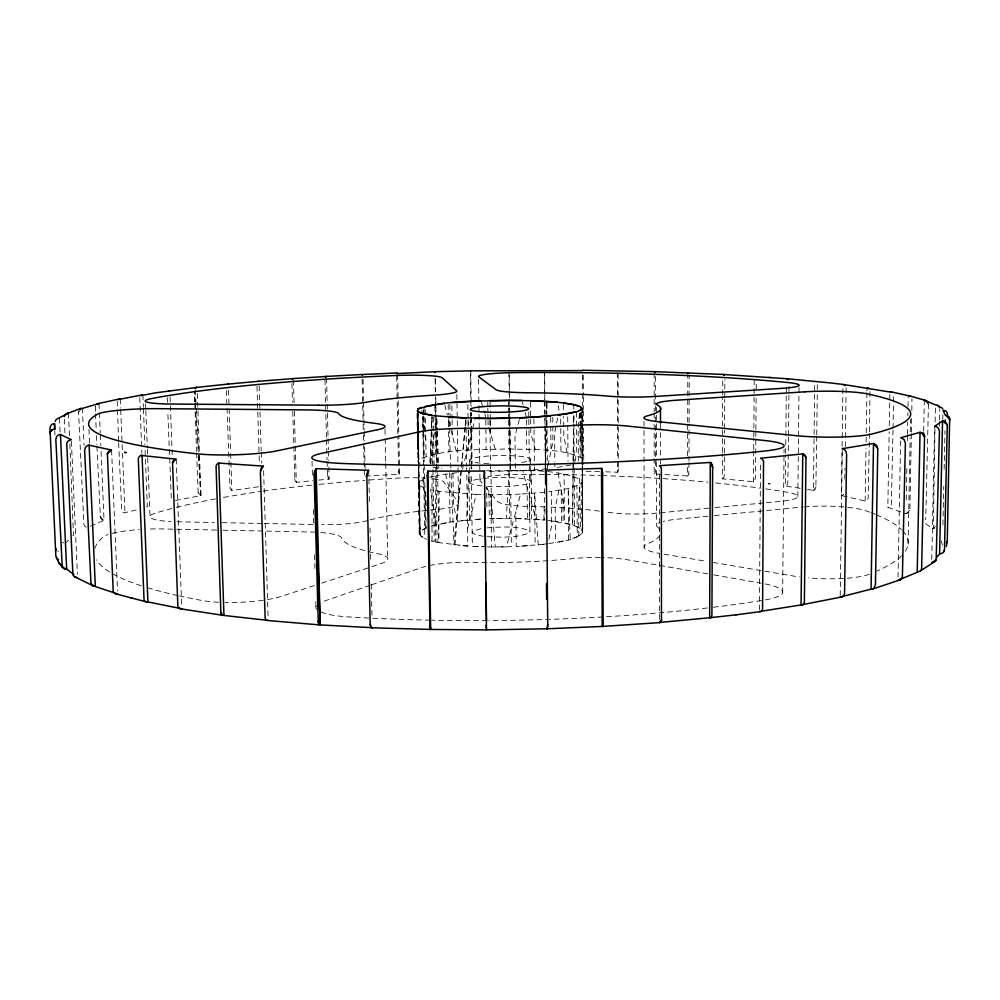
<?xml version="1.0" encoding="UTF-8"?>
<svg xmlns="http://www.w3.org/2000/svg" width="1000" height="1000" viewBox="0 0 1000 1000"><rect width="100%" height="100%" fill="white"/><g stroke="black" fill="none" stroke-linecap="round" stroke-linejoin="round"><path stroke-width="0.75" stroke-dasharray="5 3.75" d="M432 540.95L432.013 472.762M432.013 463.462L432.025 432.475M432.025 430.925L432.025 416.987L431.475 427.825M580.562 427.488L580.913 440.575M580.562 426.012L580.562 412.663M659.375 619.375L659.388 470.325M660.487 463.862L660.487 423.275M654.2 458.387L654.2 473.875L687.55 475.988L687.575 466.75M687.6 455.975L687.65 431.337M687.65 429.8L687.675 423.638M687.675 422.1L687.788 374.363M688.988 462.65L688.825 473.488M688.988 461.1L689.075 424.038M689.087 422.488L689.2 376.163M755.875 431.188L755.512 477.912L754.062 481.737L722.275 478.837L722.4 453.913M722.412 452.35L722.537 427.425M722.537 425.875L722.688 396.275M722.7 394.712L722.763 380.688M724.525 439.387L724.175 476.213A3.675 2.025 -84.1 0 1 722.913 478.512L722.275 478.837M724.562 433.237L724.575 430.163M724.575 428.625L724.737 399.4M724.737 397.863L724.837 379.4M437.638 472.775L438.825 542.65L437.125 542.263L436.925 530.662L430.412 489.712L439.175 491.362L438.825 542.65L467.837 546.087L466.737 472.35M753.688 450.95L753.462 482.038L755.375 479.2M753.7 449.4L753.787 438.512M753.8 436.962L754.112 394.988M754.112 393.438L754.237 377.887M755.888 429.625L756.137 396.912M756.188 389.125L756.263 379.775M759.388 610.013L760.562 461.362M548.75 543.6C560.275 541.438 573.8 541.213 582.625 532.65L581.287 528.938L572.675 525.013L573.638 424.663M573.65 423.125L573.725 415.4L573.575 423.338M573.825 404.6L573.85 409.25M782.663 592.65L784.062 449.263M800.138 488.338L785.362 486.062L785.675 454.95M785.688 453.4L786.375 384.95M788.512 436.775L787.825 483.425A3.787 2.612 -81.1 0 1 786.2 485.763L785.362 486.062M788.525 435.225L789.025 385.387M797.85 496.512L798.487 437.8M798.5 436.25L799.038 386.812M418.488 413.688L418.175 432.825M419.588 533.05L419.263 533.9L419.862 485.825L418.338 483.713L419.3 481.587L425.387 478.5M807.513 489.462L813.425 490.375L814.075 435.838M814.1 434.288L814.737 381.312M816.737 436.325L815.85 487.837A3.85 2.625 -81.1 0 1 813.737 490.3L813.425 490.375M816.75 434.762L817.288 391.138M817.312 389.575L817.237 383.738M572.675 525.013L572.962 468.612M572.987 467.062L573.05 462.375M573.075 460.812L573.55 424.9M618.4 468.725L617.625 472.2A3.575 0.787 -88.3 0 0 618.325 469.712L618.275 424.95M869.513 433.312L868.138 498.425A4 3.225 -76.4 0 1 865.15 500.975L841.375 495.575L842.062 447.738M842.087 446.2L842.962 384.475M840.212 595.475L842.312 448.675M844.837 479.087L845 468.3M845.312 446.737L845.425 439.025M845.438 437.488L846.062 394.35M846.087 392.812L846.125 387.575M865.15 500.975L866 448.25M866.1 442.05L866.225 434.288M866.25 432.738L866.9 392.425M866.925 390.863L866.975 387.762M869.538 431.763L869.963 390.012L870.138 390.688M545 509.15L544.812 520.087L509.725 518.275L489.288 518.587L488.988 494.637L486.662 486.763L486.938 508.062M545.688 468.575L545.775 463.888M545.8 462.325L546.587 415.5M911.375 433.7L909.887 509.462L908.925 512.15L905.975 513.775L887.825 507.337L889.175 431.775M889.287 425.6L889.887 391.675M456.613 472.7L436.062 475.688L435.112 525.037L431.225 526.225M892.987 429.9L891.338 504.688A4.088 3.713 -67.3 0 1 889 507.075L887.825 507.337M893.025 428.338L893.475 403.413M893.5 401.85L893.612 395.625A4.125 3.75 -72 0 0 893.575 394.975M898.037 577.163L900.625 439.312M906.237 499.787L906.9 465.6M907.375 440.737L907.475 436.075M907.5 434.513L907.738 422.088M907.862 415.863L907.925 412.75M908.037 406.538L908.25 395.662M908.088 543.938L910.15 438.062M910.275 431.838L910.512 419.375M911.4 432.163L911.675 418.237M911.825 410.513L911.95 398.688M545.475 468.75L545.5 466.637L545.363 470.55L510.075 470.675L509.575 427.438M923.662 431.287L924.3 400.275M928.438 403.75L925.775 518.575A4.3 4.15 -39.2 0 1 924.987 519.775M931.75 559.462L934.6 426.388M934.762 528.112A4.412 4.237 -39 0 1 933.363 528.55L934.987 428.088M935.113 421.9L935.487 404.888M939.4 426.3L939.5 421.637M939.525 420.087L939.762 409.2M942.763 419.412L942.862 414.775M942.913 524.95L943.763 486.325M944.137 469.325L945 430.7M543.862 519.975L544.725 485.662M545.15 468.5L545.275 463.825M545.312 462.262L546.213 426.4M546.25 424.837L546.475 415.487M418.113 445.05L418.137 434.188M430.075 463.512L431.45 429.387L429.925 463.425M431.512 427.837L432.025 415.438M95.4 406.312L95.45 412.238M486.45 470.675C517.913 471.65 552.812 466.725 582.062 480.225L582.337 482.35L580.1 484.5L578.625 502.212L578.825 535.988M575.45 460.9L576.688 446.05L576.487 413.288M579.4 413.638L578.162 428.413L578.362 461.025M454.95 544.975L465.138 427.388M465.262 425.838L465.938 418.1L466.65 466.413M465.062 427.375L454.012 544.85L450.938 470.138M465.213 425.838L465.938 418.1M430.4 463.862L434.538 431.863M435.15 427.65L436.287 418.963M417.887 429.738L417.488 411.138L419.775 534.712L420.225 531.4L426.138 527.762M552.8 417.287L552.9 441.975L547.325 468.825L520.312 470.838L486.163 471.388M557.65 418.113L554.612 433.05L554.837 461.8M548.888 539.375L551.6 525.962L551.325 491.413L568.2 488.575L580.1 484.5M558.837 490.387L555.212 508.237L555.487 542.638M139.775 397.488L141.825 453.1M472.25 430.087L463.925 463.375M467.575 528.737L476.25 494.462L482.1 494.575M462.475 469.15L463.562 464.812M472.612 428.638L474.812 419.875M95.312 406.688L95.487 405.988M544.663 492.212L520.562 494.1L506.425 546.9L495.275 546.95L490.863 494.738L483.55 494.6M519.35 419.487L514.987 435.863L515.275 461.838M117.225 401.087L118.575 441.262M510.075 470.675L510.275 466.675M422.938 433.95L423.512 465.175L418.525 462.337L417.912 461.362L418.888 459.4C447.062 447.95 478.963 450.125 508.925 448.875C533.212 450.125 559.5 447.688 581.925 457.987L582.2 459.95M581.213 533.9L579.075 535.775M813.737 490.3L816.075 486.788M528.95 430.55L529.95 531.725L529 533.05C515.837 538.138 501.125 537.238 487.25 536.688M86.45 527.163A4.225 3.912 61.6 0 1 83.925 524.788L78.575 412.225L81.075 409.113M933.363 528.55L935.312 526.375M905.975 513.775L909.825 510.112M65.213 543.212L68.513 540.288M422.212 530.175L425.15 528.375M654.2 473.875L654.65 473.55A3.6 1.438 -86.4 0 0 655.537 471.262L655.638 416.962M90.425 526.225L104.038 520.312L100.887 447.1M431.8 525.913L451.7 521.788L483.175 518.95M370.225 585.262L324.888 600.875A53.05 11.275 -1.6 0 0 320.8 602.537M371.688 584.763L421.413 567.638A48.575 9.525 -0.9 0 1 425.7 566.375M314.325 585.562L281.887 596.225A51.375 10.337 -2.4 0 1 266.15 599.8M321.7 583.138L370.363 567.15M371.838 566.663L380.688 563.75A47.013 8.825 -1.7 0 0 377.325 553.612A159.662 28.075 -0.7 0 1 341.712 538.013A44.35 7.8 -1.8 0 0 317.725 532.3M118.637 442.8L121.737 510.538A4.037 3.362 73.4 0 0 123.912 512.9L136.912 509.85M570.913 464.975L554.888 467.85L554.85 463.312M563.663 540.95L556.312 542.463M429.637 477.212L436.062 475.688M481 528.675L473.275 531L472.113 532.312L475.65 534.825L483.038 536.225M441.875 523.587L449.237 522.238M841.375 495.575L842.387 495.288A3.925 3.188 -76.5 0 0 843.787 494.087M175.463 500.5L200.95 495.55L199.462 453.837M543.688 544.325L516.213 546.5L515.825 511.775M226.363 390.675L230.037 488.638L231.863 490.475L262.275 486.25M548.787 491.763L551.325 491.413M547.263 543.787L538.275 544.888L534.625 493.188L535.125 545.288M292.75 411.475L294.938 480.275L296.3 482.275L312.712 480.688M318.675 480.1L329.125 479.087L328.688 461.987M708.1 516.213L677.35 519.188A43.1 7.375 0.4 0 0 663.325 521.438M714.25 515.612L803.425 506.962M708.925 508.137L656.075 513.15A40.462 6.562 0 0 1 608.387 512.337A159.662 28.075 -0.7 0 0 605.575 511.938M715.15 507.55L764.887 502.837M766.45 502.688L780.438 501.362A39.425 6.1 0.5 0 0 786.312 492.038A406.962 72.975 -0.7 0 0 763.725 488.612M528.025 545.737L517.413 546.425M487 527.825C500.9 526.975 515.6 525.688 528.925 530.425L529.95 531.725M476.15 519.375L482.562 518.888M365.262 476.238L399.637 474.1L398.862 435.2M510.737 494.45L490.863 494.738L491.538 547.013L511.337 546.7L510.737 494.45L520.562 494.1M516.375 518.475L526.3 518.763M176.988 521.763L214.35 522.5M222.125 522.663L262.587 523.462M264.15 523.488L313.95 524.487M216.588 530.062L162.15 528.938A44.2 7.475 -2.6 0 0 148.725 529.05M222.812 530.188L309.925 531.987A44.35 7.8 -1.8 0 1 316.225 532.212M585.962 471.262L599.525 471.662M605.562 471.838L617.625 472.2L617.587 461.275M473.587 546.4L484.325 546.763L472.388 546.362L471.262 473.162M487.212 546.862L491.538 547.013M476.25 494.462L439.175 491.362M467.837 546.087L459.087 545.4M96.938 446.362L100.412 517.9A4.138 3.837 61.7 0 0 103.562 520.275L104.038 520.312M539.925 519.612L535.962 519.263L522.638 470.475M432.925 467.388L441.875 468.75M547.85 520.325L572.212 524.837M552.95 521.075L560.588 522.2M437.125 542.263L435.412 541.987L435.163 520.475M664.062 554.163L706.912 561.4M713.025 562.438L794.125 576.138A49.55 9.475 1.3 0 0 799.475 576.938M707.738 573.837L628.013 559.875A48.175 9.338 -0.1 0 0 601.862 557.562M713.875 574.913L761.413 583.237M196.637 452.863L198.162 492.537A3.812 2.763 78.8 0 0 199.25 494.637A3.95 2.85 78.8 0 0 200.6 495.487L198.688 453.625M431.312 540.975L434.225 541.613L432.575 447.262M569.85 524.163L564.438 522.9L564.087 474.087M146.4 506.737L147.338 506.95L144.925 446.225M417.987 410.588L420.288 535.538L426.6 539.3M576.825 526.65L580.163 528.35M327.062 461.262L327.612 476.65A3.613 1.587 84.5 0 0 328.925 479.012L329.125 479.087M419.862 485.825L423.913 487.85M423.113 537.537L420.575 535.75M925.487 523.675L932.825 528.587M399.637 474.1L399.363 473.837A3.562 1 86.5 0 1 398.675 471.65L397.875 436.262M99.963 516.175L103.562 520.275M925.738 401.35L928.5 404.5M482.113 483.1L480.188 480.812A36.513 5.387 -0.6 0 1 482.212 478.263M485.95 487.675L497.463 501.413A39.25 6.225 -0.5 0 0 529.362 506.425A159.662 28.075 -0.7 0 1 547.8 507M198.162 492.537L200.6 495.487M327.45 475.662L328.925 479.012M488.875 427.625L495.2 448.988M481.388 402.312L484.425 412.575M484.862 414.05L485.725 416.987M398.638 471.337L399.363 473.837M941.312 540.988L942.463 545.037M522.312 401.95L523.125 404.938M525.163 412.4L526.388 416.875M535.3 449.575L530.825 433.175L530.688 419.25M456.275 451.175L448.4 419.425L448.575 430.288M445.588 474.062L449.538 489.85L450.062 522.087M444.775 404.825L447.312 415.05M171.287 498.175L167.787 411.562M294.662 478.8L295.163 480.9M558.075 473.113L564.325 506.637M558.1 405.363L560.112 416.087M566.975 452.8L563.812 435.9L563.675 416.463M426.238 505.788L425.588 489.3M425.775 439.663L422.587 416.312M422.688 479.5L424.888 495.363L425.487 528.162M421.775 410.412L422.388 414.837M582.45 530.988L581.337 512.75L581.15 479.538M195.1 401.812L194.425 391.05L194.812 401.875M195.188 403.35L200.95 495.55M579.312 413.212L579.913 423.325M579.338 478.188L580.538 528.55M471.8 468.825L471.737 467.287M195.238 389.963L196.163 407.05M196.25 408.6L198.6 452.075M71.375 441.25L77.412 574.263M68.438 413.162L69.5 436.375M69.85 444.113L73.475 535.388A4.375 4.225 26.2 0 1 72.8 535.275M64.325 419.125L64.975 433.137M59.438 418.137L60.075 432.038M54.85 431.362L54.975 435.037M88.95 429.325L89.562 443.225M82.4 408.038L84.05 445.238M111.575 450.062L117.525 590.887M99 403.488L99.338 411.275M99.4 412.825L100.275 433.075M100.35 434.637L100.812 445.538M95.525 413.787L96.2 429.3M96.463 435.513L96.862 444.812M448.75 417.212L449.137 426.55M449.2 428.113L450.863 468.575M436.788 419.137L437.225 429.913M437.287 431.45L438.787 468.4M120.25 398.875L120.638 408.137M120.7 409.688L124.987 513.162M145.562 403.75L145.8 410M145.838 410.562L147.3 447.65M147.35 449.012L150.05 517.188M142.887 394.85L143.387 407.3M143.45 408.862L144.875 444.663M176.2 459.15L181.675 605.65M170.062 397.038L171.988 448.137M172.05 449.688L172.275 455.887M167.262 397.638L167.438 402.275M197.325 393.587L199.412 452.287M194.862 403.413L196.575 451.312M423.062 429.175L422.675 416.775L422.912 432.4M423.113 430.725L424.162 463.3M424.212 464.85L426.25 528.438M228.55 390.225L229.112 407.188M229.163 408.738L230.588 451.912M230.637 453.462L231.863 490.475M263.612 470.812L268.137 618.837M259.188 385.887L261.175 450.737M261.225 452.275L261.562 463.088M256.988 386.287L257.462 401.763M257.512 403.312L259.375 463.663M436.637 468.988L435.387 396.737M293.438 380.15L294.088 403.35M294.3 411.087L296.3 482.275M291.962 383.537L292.488 402.163M326.55 377.987L328.05 437.1M328.088 438.65L328.375 449.538M328.413 451.1L328.65 460.425M324.975 379.8L326.475 438.2M326.512 439.738L327.025 459.725M312.038 461.1L312.5 478.275M313.337 509.513L313.75 525.125M314.55 554.8L315.012 571.975M315.8 601.65L315.975 607.9M423.988 408.275L424.462 428.562M417.5 414.4L417.938 432.413M417.975 433.913L418.05 436.925M433.263 417.212L434.225 466.15M417.925 431.287L420.138 532.013M368.713 470.288L369.45 503.013M370.012 527.95L370.737 560.675M371.262 584.05L371.962 615.212M363.062 379.1L363.55 400.688M363.587 402.225L364.212 429.975M364.25 431.525L364.462 440.775M364.6 446.938L364.95 462.362M364.988 463.9L365.087 468.525M362.113 379.312L362.675 404.087M362.713 405.637L363.1 422.675M363.137 424.225L363.35 433.512M363.375 435.062L364.338 473.638A3.588 0.938 86.5 0 0 364.963 475.913M385 429.312L385.163 437.075M385.188 438.638L385.688 461.95M385.712 463.5L387.713 558.3M449.825 404.35L450.25 425.825M417.025 413.688L417.4 433.688M417.425 435.225L417.912 461.362M418.338 483.713L419.263 533.9M397.65 374.525L398.825 433.65M396.662 376.25L397.85 434.725M468.137 419.775L468.3 429.087M468.325 430.637L468.562 444.613M436.712 419.125L436.9 429.862M436.925 431.388L437.475 463.587M435.438 379.45L435.65 391.838M435.763 398.025L436.025 413.512M436.05 415.062L436.875 463.075M436.9 464.625L436.975 469.275M435.075 378.062L435.363 395.188M434.862 406.138L435.688 453.95M435.838 467.887L436.9 524.5M425.238 409.487L426.075 456.25M423.338 410.012L423.425 414.562M423.45 416.087L423.725 431.225M423.75 432.725L424.188 456.863M423.562 468.188L424.837 538.763M456.863 394.462L457.388 428.787M457.413 430.35L457.975 466.238M458 467.8L458.55 503.675M451.863 405.763L452.062 418.2M452.088 419.75L452.238 429.075M452.262 430.625L452.337 435.288M452.938 473.15L453.45 505.425L457.362 521.025L466.562 520.112L468.837 471.6L469.538 519.775M449.65 472.725L449.975 492.738M448.162 404.5L448.325 414.95M448.6 431.85L448.925 452.025M417.488 411.138L417.788 429.825M417.812 431.388L419.438 532.638M487.75 402.137L487.825 406.7M487.837 408.225L487.9 412.788M487.925 414.312L487.987 418.875M488.013 420.387L488.075 424.963M478.562 379.375L479.237 428.888M479.263 430.438L479.95 479.95M470.75 370.85L471.262 406.388M471.362 412.575L471.4 415.662M471.425 417.2L472.088 463.55M470.387 374.087L470.863 406.712M470.95 412.925L471 416.025M471.025 417.587L471.688 464.188M470.387 412.463L470.475 418.688M470.55 419.725L471.238 471.613M469.637 460.3L469.725 466.25M469.738 467.738L469.963 482.612M467.85 404.5L468.212 428.85M468.237 430.375L468.525 450.163M466.675 467.875L466.712 470.8M562.888 498.263L563.175 522.575M529.362 494.862L529.65 518.862M490.062 402.125L490.2 412.912M490.213 414.462L490.275 419.075M490.3 420.625L490.462 432.95M490.95 470.525L491.562 518.55L506.3 518.325L509.175 470.25L509.725 518.275M489.9 420.125L490.562 471.463M485.775 420.062L486.163 449.275M515.3 463.363L515.375 471M509.888 419.825L510 429.025M510.012 430.55L510.375 462.35M510.387 463.825L510.475 471.163M509.237 375.075L509.5 398.363M509.613 407.675L509.663 412.337M509.675 413.888L510.225 462.025M508.938 371.85L509.237 398.1M509.25 399.637L509.55 425.887M508.387 401.85L508.438 406.4M508.45 407.912L508.5 412.463M508.525 413.975L508.575 418.537M508.587 420.05L508.7 429.15M508.713 430.662L508.925 448.875M546.838 402.987L547.438 471.925M544.688 373.338L544.913 399.775M544.925 401.337L545.037 413.775M545.05 415.325L545.125 424.65M545.138 426.213L545.45 461.975M544.462 370.112L544.712 399.5M544.738 401.05L544.938 424.237M544.95 425.788L545.325 469.087M533.913 418.837L534.012 428.137M534.025 429.688L534.362 465.337M534.375 466.887L534.412 469.988M530.525 402.25L530.675 417.713M531.2 470.85L531.675 519.025M530.588 459.05L530.65 464.988M530.662 466.475L530.812 481.312M528.763 411.875L528.825 418.1M528.837 419.663L528.925 429M526.413 419.963L526.512 429.2M526.525 430.75L526.712 449.237M527.1 486.788L527.425 518.8M581.925 412.175L582.025 426.112M582.038 427.663L582.8 531.4M567.7 416.8L568.013 461.125M568.562 539.938L568.2 488.575L570.212 539.338L577.263 536.8L576.938 485.887M563.587 404.5L563.663 414.963M560.675 419.15L560.737 426.95M560.75 428.512L560.925 451.912M561.213 489.925L561.45 522.325M550.712 417.425L550.988 450.863M583.25 375.075L583.362 395.375M583.375 396.925L583.438 409.412M583.45 410.975L583.513 421.9M583.55 428.15L583.763 464.038M582.388 374.938L582.487 392.013M582.487 393.562L582.562 405.975M582.575 407.525L582.663 423.05M582.675 424.6L582.925 468.062M582.625 532.65L581.9 409.075L581.975 423.062M580.75 413.1L581.013 457.362M579.938 427.887L580.112 456.737M573.9 415.45L574.612 525.513M581.975 424.637L582.537 531.812M618.112 374.025L618.263 423.413M617.312 372.325L617.575 459.712M654.175 373.2L654.188 411.925M654.188 413.475L654.188 418.125M654.188 424.312L654.2 456.838M644.013 421.312L644.025 429.1M644.025 430.662L644.15 547.513M656.55 407.463L656.55 413.688M656.55 415.25L656.562 460.375M656.562 461.925L656.562 525.725M655.638 376.512L655.638 404.513M655.638 406.062L655.638 410.737M902.638 530.763A406.962 72.975 -0.7 0 1 905.238 551.413M901.625 555.75A406.962 72.975 -0.7 0 1 876.912 571.075M713.337 607.25A406.962 72.975 -0.7 0 0 764.762 599.963A51.975 10.662 0.8 0 0 764.513 583.8M707.387 607.962A406.962 72.975 -0.7 0 1 604.525 616.838M602.975 616.938A406.962 72.975 -0.7 0 1 488.888 620.562M487.337 620.575A406.962 72.975 -0.7 0 1 431.775 620.212M430.25 620.175A406.962 72.975 -0.7 0 1 348.812 616.95A53.05 11.275 -1.6 0 1 319.45 611.337M179.188 595.9A406.962 72.975 -0.7 0 0 201.737 600.425A51.375 10.337 -2.4 0 0 219.312 602.275M177.775 595.588A406.962 72.975 -0.7 0 1 147.463 587.725M141.263 585.775A406.962 72.975 -0.7 0 1 113.45 574.2M109.537 571.912A406.962 72.975 -0.7 0 1 96.45 559.788M94.862 548.413A406.962 72.975 -0.7 0 1 103.212 536.987A44.2 7.475 -2.6 0 1 108.212 534.55M171.838 508.525A406.962 72.975 -0.7 0 0 155.963 512.938A41.2 6.575 -2.2 0 0 170.9 521.55M176.4 507.362A406.962 72.975 -0.7 0 1 215.637 498.875M223.475 497.438A406.962 72.975 -0.7 0 1 261.675 491.325M263.212 491.1A406.962 72.975 -0.7 0 1 311.8 485.138M319.212 484.363A406.962 72.975 -0.7 0 1 364.775 480.35M369.275 480.012A406.962 72.975 -0.7 0 1 397.6 478.137A36.837 5.463 -1.1 0 1 425.475 478.137M544.125 474.4A406.962 72.975 -0.7 0 0 517.987 474.375A36.513 5.387 -0.6 0 0 487.863 476.725M545.65 474.412A406.962 72.975 -0.7 0 1 600.438 475.538M601.938 475.588A406.962 72.975 -0.7 0 1 708.037 482.188M715.612 482.925A406.962 72.975 -0.7 0 1 760.625 488.188M869.663 512.15A406.962 72.975 -0.7 0 0 865.225 510.562A42.025 6.812 1 0 0 804.788 506.838M871.087 512.688A406.962 72.975 -0.7 0 1 875.238 514.312M876.575 514.862A406.962 72.975 -0.7 0 1 901.5 529.612M659.95 535.237A159.662 28.075 -0.7 0 1 647.75 543.737A45.938 8.387 0.4 0 0 659.475 553.375M370.163 519.875A159.662 28.075 -0.7 0 1 429.175 510.175M430.712 510.025A159.662 28.075 -0.7 0 1 435.363 509.588A39.613 6.312 -1.1 0 0 458.35 502.7L443.775 481.962A36.837 5.463 -1.1 0 0 430.238 478.525M550.812 507.125A159.662 28.075 -0.7 0 1 599.775 511.163M660.037 529.938A159.662 28.075 -0.7 0 0 657.4 526.862A43.1 7.375 0.4 0 1 660.2 522.413M600.425 557.525A48.175 9.338 -0.1 0 0 573.513 558.562A159.662 28.075 -0.7 0 1 472 562.35A48.575 9.525 -0.9 0 0 430.838 565.25M688.825 473.488A3.638 1.4 -86.4 0 1 687.55 475.988M367.587 520.575A41.4 6.837 -1.6 0 1 321.725 524.637M112.163 533.4A44.2 7.475 -2.6 0 1 139.113 529.562M263.225 600.25A51.375 10.337 -2.4 0 1 225.1 602.475M317.038 609.663A53.05 11.275 -1.6 0 1 316.275 606.087M869.388 574.212A49.55 9.475 1.3 0 1 808.263 577.9M78.575 412.225A4.275 3.95 66.7 0 1 78.675 411.062M58.4 551.512A4.662 4.462 -7.2 0 1 57.737 551.188M63.825 543.025A4.475 4.325 25.9 0 1 62.475 542.362M488.825 463.762A30.55 4.175 -0.7 0 1 473.625 457.987A30.55 4.175 -0.7 0 1 518.85 456.213A30.55 4.175 -0.7 0 1 521.45 462.475M483.762 478.438A30.488 4.525 -0.7 0 1 530.862 481.425A30.488 4.525 -0.7 0 1 486.662 486.25M482.088 485.875A30.488 4.525 -0.7 0 1 482.325 478.612M546.825 401.45L546.613 413.938L546.825 401.45M770.037 483.85L768.25 483.812L770.037 483.85"/><path stroke-width="1.5" d="M660.487 423.275L660.5 407.663M736.137 614.825L709.65 617.75L710.288 462.425L659.388 465.662A5.637 2.312 86.3 0 1 661.35 468.787L661.475 620.388A5.587 2.25 84.2 0 1 660.013 622.587L602.375 626.45L547 628.775A5.838 0.875 87.5 0 0 547.4 628.325A5.637 0.862 87.5 0 0 547.737 624.425M760.863 611.325L801.062 604.925L802.763 453.862L760.588 458.263A5.5 3.5 83.8 0 1 763.538 461.238L762.562 609.388A5.463 3.413 79.9 0 1 759.375 611.562M314.137 475.025L314.587 471.087L316.1 468.688L368.713 470.288L367.35 472.488L366.863 476.688L370.175 623.45L370.838 626.938L372.25 627.688L319.988 624.888A5.562 2.05 -86.3 0 1 318.275 622.762L314.137 475.025L320.238 624.775L316.1 468.688M371.637 627.8L430.7 629.438L429.963 625.225L427.325 475.337A5.675 0.663 90 0 1 427.488 472.875L427.875 471.138L484.487 471.087L486.463 629.888L547.163 628.775M841.875 596.925L840.188 597.038L871.075 589.15L873.5 443.525L842.312 448.675A5.325 4.338 79.8 0 1 845.938 451.45L846.612 454.412L844.587 592.638A5.288 4.213 73.1 0 1 841.875 596.925L801.062 604.925M427.312 476.337L427.325 475.337M917.225 571.763L920.05 432.287L922.788 433.375A4.988 4.7 68.7 0 1 924.55 436.15L921.612 569.25A4.988 4.562 57.6 0 1 918.688 571.675L897.975 580.262M923.575 435.938L923.637 432.837M939.613 554.025L942.55 420.95L945.925 422.438L947.262 425.825L944.5 549.675L943.012 552.85L939.613 554.025L936.637 557.225M945.175 422.975L945.238 419.888M947.513 414.663L947.362 413.425A4.638 4.487 -10.8 0 0 945.638 410.975L942.962 410.125L945.35 415.25L948.3 416.287A4.763 4.588 -10.3 0 1 949.663 418.1L947.275 540.625A4.7 4.513 -0.1 0 1 946.4 543.138M50.087 433.7L50.45 431.7A4.825 4.65 3.5 0 1 51.938 429.825L54.688 428.85L54.5 423.638A4.713 4.55 4.1 0 0 50.65 425.838L50 428.363L55.825 555.812L58.75 562.575L62.675 567.45L58.75 562.575M484.075 477.55L484.425 471.225M268.188 620.4L223.038 615.35A5.425 3.225 -82.3 0 1 220.875 613.188L216.062 466.112A5.463 3.312 -85.9 0 1 218.762 463.075L263.475 466.138L261.225 468.25L260.387 472.35L265.138 618.138A5.5 3.15 -82.6 0 0 267.188 620.475L319.662 624.9M435.075 372.525L435.262 371.688L470.75 370.85L470.513 371.438M947.2 541.337L946.35 546.525M547 628.775L547.725 624.412L546.362 474.3A5.688 0.875 88.2 0 0 546.075 471.85L545.513 470.112L601.512 468.375L602.125 469.862A5.663 1.037 88.2 0 1 602.537 473.2L603.15 624.125A5.625 1.013 87.3 0 1 602.525 626.45L602.375 626.45M116.188 593.95L117.662 593.975L94.012 586.112A5.038 4.513 -64 0 1 90.988 583.9L84.637 450.625L85.275 447.812A5.05 4.65 -74.4 0 1 89.1 445.175L111.575 450.062L110.275 450.387A5.162 4.7 -74.9 0 0 107.4 453.413L113.212 591.562A5.15 4.575 -64.9 0 0 116.188 593.95L146.75 601.987M180.487 608.787L181.788 608.763L147.9 601.938A5.238 4.05 -76.3 0 1 144.037 599.8L138.287 458.7A5.263 4.162 -82.3 0 1 140.725 455.412L176.2 459.15L173.812 460.475A5.362 4.162 -82.4 0 0 172.525 462.75L177.862 606.425A5.337 4.05 -76.7 0 0 180.487 608.787L223.038 615.35L220.75 612.775M64.325 416.613L64.525 415.875M933.85 562.2A4.925 4.688 28 0 0 936.162 560.1L939.438 431.388L938.688 428.713A4.938 4.825 18.1 0 0 934.6 426.388L942.55 420.95M366.9 475.112L368.475 470.425M943.913 551.737L944.412 550.4M872.412 589.125L900.763 579.65A5.1 4.638 58.6 0 0 902.362 577.888L905.4 443.137L904.038 439.475L900.662 437.762L920.05 432.287M396.987 373.562L435.312 371.7M362.488 374.812L362.413 374.963A3.613 0.95 87.2 0 0 362.287 375.337M292.3 379.475L293.2 378.587L326.5 376.438A3.65 1.613 85.9 0 0 325.337 377.438M486.55 629.888L430.7 629.438L427.875 471.138M260.462 470.8L263.075 466.262M661.55 619.975L659.375 622.487L709.65 617.75M172.525 462.75L175.05 459.513M195.162 388.413L195.375 388.137A3.862 2.8 81.5 0 1 197.113 387.413L155.55 392.825L140.8 395.65M79.612 409.25L99 403.488L96.587 404.375M50.45 431.7L52.4 429.963M107.275 453.862L110.5 451.012M936.325 559.712L931.688 562.55M168.212 391.45L169.488 390.85M898.562 580.288L902.362 577.888M934.525 561.85L920.1 571.062M579.65 410.675L581.9 409.075L580.712 406.987M118.287 399.55L142.363 394.875M362.688 374.525L397.45 372.962M421.375 407.475L417.962 409.025L417.488 411.138M81.163 408.237L65.75 414.162A4.425 4.288 33.4 0 0 64.812 415.262M470.688 370.85L582.788 370.6M899.3 580.212L900.375 579.85M576.475 411.725L558.263 415.112M425.175 406.475L444.412 403.363M67.088 413.4L68.438 413.162L56.875 419A4.537 4.387 33.2 0 0 55.263 421.413M98.387 403.525L119.838 398.888M735.638 614.888L760.337 611.625M582.463 370.262L654.35 371.637L655.212 372.5M196.663 387.425L228.05 384.062M550.7 415.913L519.75 418M451.812 402.663L480.95 400.838M258.15 381.488A3.738 2.2 84.1 0 1 258.7 381.275L293.2 378.587M654.35 371.637L723.05 374.45L724.25 375.337M326.25 376.438L362.837 374.462M73.925 574.587L66.662 569.05L65.338 569A4.862 4.612 -36.5 0 1 62.213 566.775L55.838 439.575L56.513 436.912A4.862 4.75 -32.4 0 1 60.45 434.487L71.3 439.7L68.487 440.788A4.963 4.85 -35.8 0 0 66.725 443.55L72.925 574.875A4.975 4.713 -37.9 0 0 76.025 577.275L76.7 577.362M258.7 381.275L228.35 384.062A3.787 2.188 84 0 0 227.312 384.4M723.05 374.45L786.75 378.725L788.3 379.663M490.037 400.588L521.9 400.45M509.875 418.288L475.175 418.413M786.75 378.725L829.613 382.85L843.363 384.475L845.25 385.475M770.55 377.488L769.163 377.388M843.363 384.475L892.075 392.35M890.35 391.688L908.25 395.662A4.225 3.837 -71.7 0 1 910.588 396.425M530.513 400.7L557.525 402.3M465.938 418.1L433.225 415.662L418.512 412.175M448.75 417.212L489.875 418.575L533.9 417.287L567.688 413.75L577.575 411.475L581.9 409.075L580.562 406.737L573.825 404.6L563.575 403M432.025 415.438L422.575 413.663L417.425 411.4L417.962 409.025C446.9 399.613 478.288 401.613 508.363 400.325C531.888 400.962 555.925 400.2 578.9 405.988M928.125 402.688A4.35 4.2 -45.9 0 0 926.762 401.037L924.3 400.275L935.487 404.888A4.462 4.3 -45.6 0 1 939.1 406.812L939.525 407.713M867.487 387.788L869.013 388.512M802.763 453.862L804.825 455.188A5.412 3.55 83.8 0 1 805.987 457.475L804.375 602.587A5.375 3.462 79.8 0 1 802.175 604.963M909.45 395.825L925.487 400.425M688.012 372.825L688.675 373.438M710.288 462.425L711.712 463.85A5.562 2.438 86.3 0 1 712.638 467.1L711.912 615.487A5.525 2.375 84 0 1 710.413 617.825M93.238 585.9L74.538 576.663M937.55 405.387L942.725 408.5M62.05 566.388L65.338 569M90.825 583.513L94.012 586.112M943.125 421L947.113 424.513M877.738 448.312L873.5 443.525L876.55 445.35L877.775 449.137L875.462 584.812L873.713 588.538A5.2 4.2 72.7 0 1 871.075 589.15M946.087 415.312L950 419.888M921.363 432.562L924.65 436.675M430.5 629.575L430.125 628.088A5.625 0.65 -89.5 0 1 429.95 625.237M803.75 454.225L805.975 457.475M318.062 621.4L319.988 624.888M710.962 462.825L712.7 467.688M55.7 548.35L56.137 549.525A4.662 4.462 -7.2 0 0 56.588 550.188M601.8 468.8L602.575 473.8M370.225 624.275L370.45 625.788M486.075 625.525L486.438 628.35M60.45 434.487L66.662 569.05M54.5 423.638L54.787 429.812M89.1 445.175L95.3 586.112M142.025 454.975L147.9 601.938M314.587 471.087L320.238 624.775M218.762 463.075L223.938 615.262M484.988 508.413L485.487 545.75M485.988 583.088L486.5 620.425M545.513 470.112L545.625 484.1M546.5 583.587L546.625 599.125M601.512 468.375L602.2 626.325M58.513 559.688A4.775 4.562 -7.8 0 1 57.862 559.338M57.213 558.812A4.775 4.562 -7.8 0 1 56.288 557.562M418.9 431.962L321.037 453.475A53.663 7.163 -1.3 0 0 345.087 463.575A411.05 46.163 -0.7 0 0 766.012 450.875A52.562 6.763 0.2 0 0 764.112 440.45L627.7 426.087A48.688 5.913 -0.3 0 0 572.638 425.513A161.2 17.75 -0.7 0 1 470.05 428.375A49.1 6.037 -0.8 0 0 418.9 431.962M125.975 452.562L124.738 452.35L125.975 452.562M377.775 429.688L277.6 450.725A51.95 6.562 -1.7 0 1 196.5 453.762A411.05 46.163 -0.7 0 1 97.9 414.025A44.625 4.725 -1.9 0 1 157.5 408.663L306.613 409.913A44.775 4.938 -1.4 0 1 338.638 413.575A161.2 17.75 -0.7 0 0 374.475 423.275A47.488 5.587 -1.3 0 1 377.775 429.688M131.975 598.038L130.738 597.688L131.975 598.038M804.737 391.825L677.537 400.138A43.513 4.662 0 0 0 657.4 405.075A161.2 17.75 -0.7 0 1 647.65 415.788A46.4 5.312 0 0 0 659.488 421.838L795.625 435.625A50.087 6 0.5 0 0 871.712 434.062A411.05 46.163 -0.7 0 0 867.113 393.812A42.413 4.3 0.3 0 0 804.737 391.825M781.513 388.4L656.062 396.413A40.825 4.138 -0.3 0 1 607.938 396.125A161.2 17.75 -0.7 0 0 528.237 392.762A39.588 3.925 -0.6 0 1 496.075 389.738L478.762 376.825A36.812 3.388 -0.7 0 1 516.875 372.587A411.05 46.163 -0.7 0 1 787.412 382.488A39.775 3.85 0.1 0 1 781.513 388.4M318.6 405.213L172.587 404.062A41.575 4.15 -1.7 0 1 151.488 398.587A411.05 46.163 -0.7 0 1 395.525 375.525A37.138 3.438 -1 0 1 442.038 377.713L456.613 390.737A39.95 3.987 -1 0 1 433.375 395.188A161.2 17.75 -0.7 0 0 364.925 402.438A41.775 4.312 -1.2 0 1 318.6 405.213M484.837 412.05A29.2 3.2 -0.7 0 0 528.725 408.762A29.2 3.2 -0.7 0 0 485.012 406.5A29.2 3.2 -0.7 0 0 484.837 412.05"/></g></svg>
